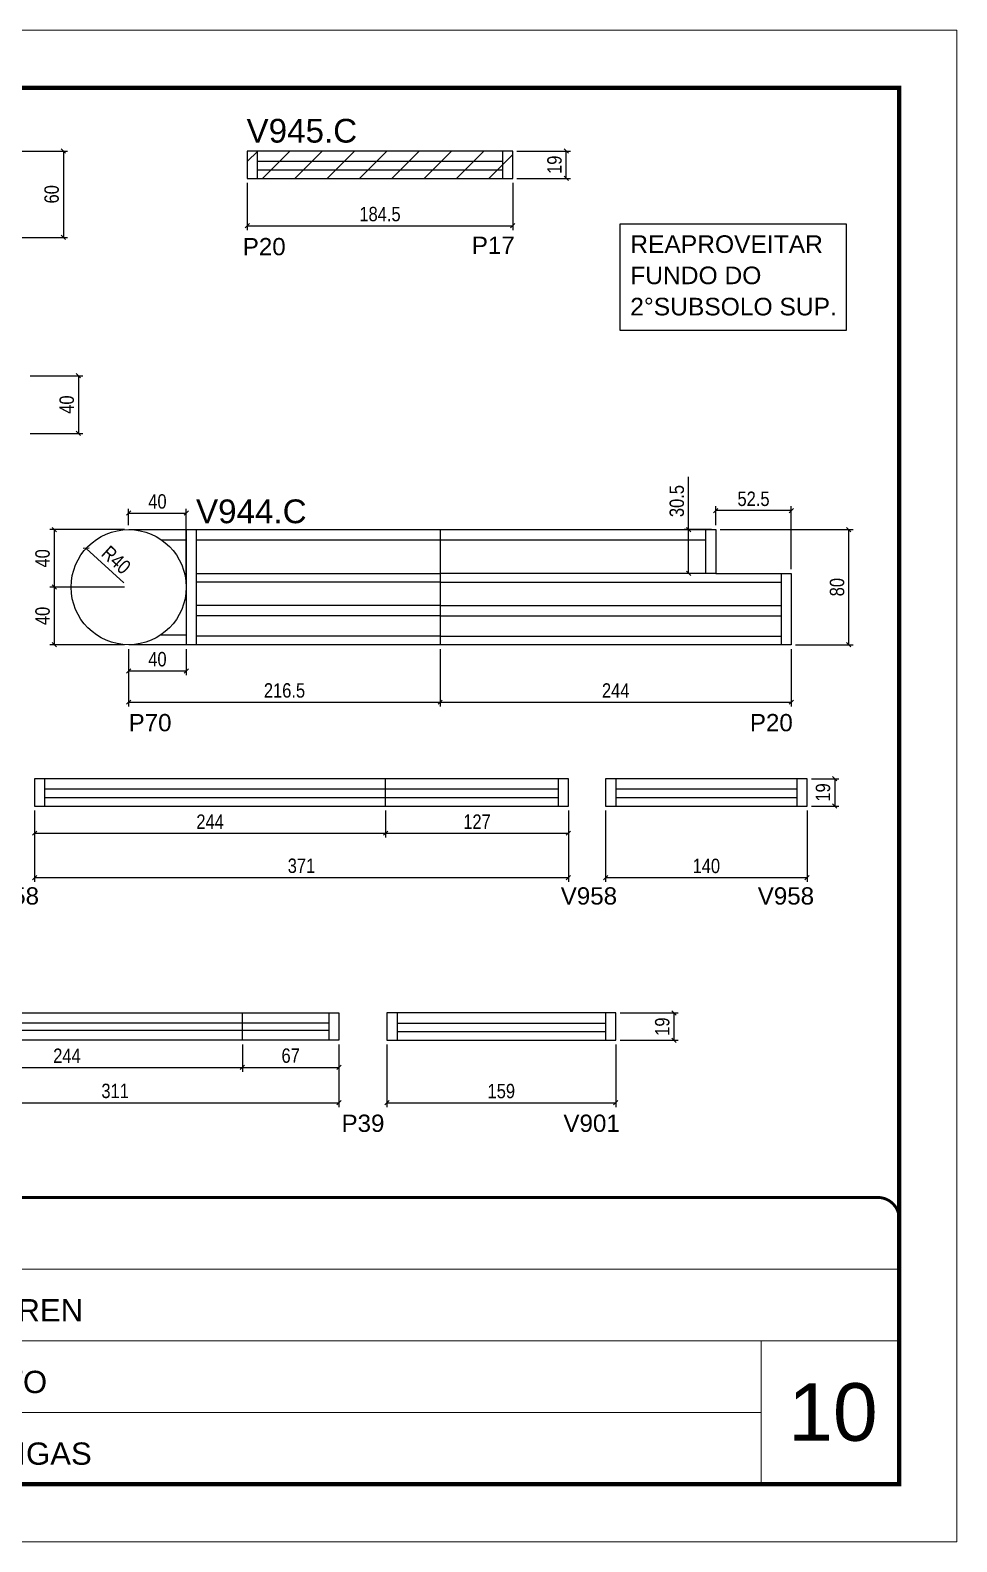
# Model space of a CAD drawing. Extents: x 1959 to 8212, y 239 to 4735.
# Drawn here: x 4398 to 5042, y 1388 to 2438 of the extents above; entities that cross this region are included whole.
import ezdxf

# ---------------------------------------------------------------- set-up
doc = ezdxf.new("R2010")
doc.units = 0
doc.linetypes.add('CONTINUO', pattern=[0])
doc.linetypes.add('DASHED', pattern=[0.75, 0.5, -0.25])
doc.layers.add('00 - FELIPE', color=6, linetype='Continuous', plot=False)
for name, color, linetype in [('5', 5, 'Continuous'), ('COTA', 241, 'Continuous'), ('NOMENCLATURA', 7, 'Continuous'), ('Painéis', 200, 'Continuous'), ('SARR_2.2x7', 40, 'Continuous')]:
    doc.layers.add(name, color=color, linetype=linetype)
for name, color, linetype, lineweight in [('CARIMBO', 255, 'Continuous', 9), ('Folhas', 255, 'Continuous', 9), ('REAPROVEITAMENTO', 251, 'Continuous', 9), ('SARRAFO DE PRESSAO', 251, 'DASHED', 9)]:
    doc.layers.add(name, color=color, linetype=linetype, lineweight=lineweight)
doc.styles.add('ARIAL', font='arial.ttf')
doc.styles.add('COTA TECNICA', font='techl___.ttf', dxfattribs={"height": 10})
doc.styles.add('COTA TECNICA-50', font='techl___.ttf', dxfattribs={"height": 10})
doc.styles.get("Standard").update_dxf_attribs({"font": 'arial.ttf'})
doc.dimstyles.new('COTA PAINEL-50', dxfattribs={"dimtxt": 10, "dimasz": 3, "dimexe": 3, "dimexo": 3, "dimgap": 3, "dimtad": 1, "dimdec": 1, "dimzin": 12, "dimdsep": 46, "dimtxsty": 'COTA TECNICA-50', "dimblk1": 'OBLIQUE', "dimblk2": 'OBLIQUE', "dimsah": 1, "dimcen": 0.9, "dimclrd": 4, "dimclre": 4, "dimclrt": 240, "dimadec": 1, "dimazin": 3, "dimtfac": 1, "dimtdec": 1, "dimtmove": 0, "dimatfit": 3, "dimfxl": 1, "dimtolj": 1, "dimtzin": 12, "dimarcsym": 0})
doc.dimstyles.new('PAINEL', dxfattribs={"dimtxt": 10, "dimasz": 3, "dimexe": 3, "dimexo": 3, "dimgap": 3, "dimtad": 1, "dimdec": 1, "dimzin": 12, "dimdsep": 46, "dimtxsty": 'COTA TECNICA', "dimblk1": 'OBLIQUE', "dimblk2": 'OBLIQUE', "dimsah": 1, "dimcen": 0.9, "dimclrd": 4, "dimclre": 4, "dimclrt": 240, "dimadec": 1, "dimazin": 3, "dimtfac": 1, "dimtdec": 1, "dimtmove": 0, "dimatfit": 3, "dimfxl": 1, "dimtolj": 1, "dimtzin": 12, "dimarcsym": 0})

# ---------------------------------------------------------------- blocks, each defined once
blk = doc.blocks.new('9999999999')
at = {"color": 30, "linetype": 'CONTINUO'}
for p, q in [((98564.6, 34379.6), (99584, 34379.6)), ((98564.6, 34329.8), (99488, 34329.8)), ((99584, 34329.8), (99488, 34329.8)), ((99488, 34329.8), (99488, 34230.2)), ((98564.6, 34280), (99488, 34280))]:
    blk.add_line(p, q, dxfattribs=at)
at = {"color": 30, "linetype": 'CONTINUO', "const_width": 2}
blk.add_lwpolyline([(99584, 34230.2), (99584, 34414.4, 0.414214), (99569, 34429.4), (98229, 34429.4, 0.414214), (98214, 34414.4), (98214, 34245.2, 0.414214), (98229, 34230.2), (99584, 34230.2)], format="xyb", dxfattribs=at)
at = {"layer": 'Folhas'}
blk.add_lwpolyline([(98139, 34190.2), (99624, 34190.2), (99624, 35240.2), (98139, 35240.2)], close=True, dxfattribs=at)
at = {"layer": 'Folhas', "color": 30, "const_width": 3}
blk.add_lwpolyline([(98214, 34230.2), (99584, 34230.2), (99584, 35200.2), (98214, 35200.2)], close=True, dxfattribs=at)
at = {"color": 7, "linetype": 'Continuous', "ltscale": 5, "style": 'ARIAL'}
for s, p in [('LEAF LOEFGREN', (98837.7, 34343.3)), ('1° PAVIMENTO', (98837.7, 34293.5)), ('FUNDO DE VIGAS', (98837.7, 34243.7))]:
    blk.add_text(s, height=15.483, dxfattribs=at).set_placement(p)
blk = doc.blocks.new('_Oblique')
at = {"color": 0, "linetype": 'ByBlock', "lineweight": -2}
blk.add_line((-0.5, -0.5), (0.5, 0.5), dxfattribs=at)
blk = doc.blocks.new('*D522')
at = {"layer": 'COTA', "color": 4, "lineweight": -2, "transparency": 16777216}
for p, q in [((4387.8, 2354.1), (4424.3, 2354.1)), ((4421.3, 2354.1), (4421.3, 2294.1)), ((4387.8, 2294.1), (4424.3, 2294.1))]:
    blk.add_line(p, q, dxfattribs=at)
at = {"layer": 'Defpoints', "color": 0, "transparency": 16777216}
for p in [(4384.8, 2354.1), (4384.8, 2294.1), (4421.3, 2294.1)]:
    blk.add_point(p, dxfattribs=at)
at = {"layer": 'COTA', "color": 4, "lineweight": -2, "transparency": 16777216, "xscale": 3, "yscale": 3, "zscale": 3}
for p, rotation in [((4421.3, 2354.1), 90), ((4421.3, 2294.1), 270)]:
    blk.add_blockref('_Oblique', p, dxfattribs=dict(at, rotation=rotation))
at = {"layer": 'COTA', "color": 240, "transparency": 16777216, "insert": (4413.2, 2324.1), "char_height": 10, "attachment_point": 5, "rotation": 90, "style": 'COTA TECNICA'}
blk.add_mtext('\\A1;60', dxfattribs=at)
blk = doc.blocks.new('*D527')
at = {"layer": 'COTA', "color": 4, "lineweight": -2, "transparency": 16777216}
for p, q in [((4398.3, 2198), (4434.8, 2198)), ((4431.8, 2198), (4431.8, 2158)), ((4398.3, 2158), (4434.8, 2158))]:
    blk.add_line(p, q, dxfattribs=at)
at = {"layer": 'Defpoints', "color": 0, "transparency": 16777216}
for p in [(4395.3, 2198), (4395.3, 2158), (4431.8, 2158)]:
    blk.add_point(p, dxfattribs=at)
at = {"layer": 'COTA', "color": 4, "lineweight": -2, "transparency": 16777216, "xscale": 3, "yscale": 3, "zscale": 3}
for p, rotation in [((4431.8, 2198), 90), ((4431.8, 2158), 270)]:
    blk.add_blockref('_Oblique', p, dxfattribs=dict(at, rotation=rotation))
at = {"layer": 'COTA', "color": 240, "transparency": 16777216, "insert": (4423.7, 2178), "char_height": 10, "attachment_point": 5, "rotation": 90, "style": 'COTA TECNICA'}
blk.add_mtext('\\A1;40', dxfattribs=at)
blk = doc.blocks.new('*D554')
at = {"layer": 'COTA', "color": 4, "linetype": 'ByBlock', "lineweight": -2, "transparency": 16777216}
for p, q in [((4401.3, 1896.1), (4401.3, 1846.4)), ((4772.3, 1896.1), (4772.3, 1846.4)), ((4401.3, 1849.4), (4772.3, 1849.4))]:
    blk.add_line(p, q, dxfattribs=at)
at = {"layer": 'Defpoints', "color": 0, "linetype": 'ByBlock', "transparency": 16777216}
for p in [(4401.3, 1899.1), (4772.3, 1899.1), (4772.3, 1849.4)]:
    blk.add_point(p, dxfattribs=at)
at = {"layer": 'COTA', "color": 4, "linetype": 'ByBlock', "lineweight": -2, "transparency": 16777216, "xscale": 3, "yscale": 3, "zscale": 3, "rotation": 180}
blk.add_blockref('_Oblique', (4401.3, 1849.4), dxfattribs=at)
at = {"layer": 'COTA', "color": 4, "linetype": 'ByBlock', "lineweight": -2, "transparency": 16777216, "xscale": 3, "yscale": 3, "zscale": 3}
blk.add_blockref('_Oblique', (4772.3, 1849.4), dxfattribs=at)
at = {"layer": 'COTA', "color": 240, "linetype": 'ByBlock', "transparency": 16777216, "insert": (4586.8, 1857.6), "char_height": 10, "attachment_point": 5, "style": 'COTA TECNICA-50'}
blk.add_mtext('\\A1;371', dxfattribs=at)
blk = doc.blocks.new('*D555')
at = {"layer": 'COTA', "color": 4, "lineweight": -2, "transparency": 16777216}
for p, q in [((4401.3, 1896.1), (4401.3, 1877.3)), ((4645.3, 1896.1), (4645.3, 1877.3)), ((4401.3, 1880.3), (4645.3, 1880.3))]:
    blk.add_line(p, q, dxfattribs=at)
at = {"layer": 'Defpoints', "color": 0, "transparency": 16777216}
for p in [(4401.3, 1899.1), (4645.3, 1899.1), (4645.3, 1880.3)]:
    blk.add_point(p, dxfattribs=at)
at = {"layer": 'COTA', "color": 4, "lineweight": -2, "transparency": 16777216, "xscale": 3, "yscale": 3, "zscale": 3, "rotation": 180}
blk.add_blockref('_Oblique', (4401.3, 1880.3), dxfattribs=at)
at = {"layer": 'COTA', "color": 4, "lineweight": -2, "transparency": 16777216, "xscale": 3, "yscale": 3, "zscale": 3}
blk.add_blockref('_Oblique', (4645.3, 1880.3), dxfattribs=at)
at = {"layer": 'COTA', "color": 240, "transparency": 16777216, "insert": (4523.3, 1888.3), "char_height": 10, "attachment_point": 5, "style": 'COTA TECNICA'}
blk.add_mtext('\\A1;244', dxfattribs=at)
blk = doc.blocks.new('*D556')
at = {"layer": 'COTA', "color": 4, "lineweight": -2, "transparency": 16777216}
for p, q in [((4645.3, 1896.1), (4645.3, 1877.3)), ((4772.3, 1896.1), (4772.3, 1877.3)), ((4645.3, 1880.3), (4772.3, 1880.3))]:
    blk.add_line(p, q, dxfattribs=at)
at = {"layer": 'Defpoints', "color": 0, "transparency": 16777216}
for p in [(4645.3, 1899.1), (4772.3, 1899.1), (4772.3, 1880.3)]:
    blk.add_point(p, dxfattribs=at)
at = {"layer": 'COTA', "color": 4, "lineweight": -2, "transparency": 16777216, "xscale": 3, "yscale": 3, "zscale": 3, "rotation": 180}
blk.add_blockref('_Oblique', (4645.3, 1880.3), dxfattribs=at)
at = {"layer": 'COTA', "color": 4, "lineweight": -2, "transparency": 16777216, "xscale": 3, "yscale": 3, "zscale": 3}
blk.add_blockref('_Oblique', (4772.3, 1880.3), dxfattribs=at)
at = {"layer": 'COTA', "color": 240, "transparency": 16777216, "insert": (4708.8, 1888.3), "char_height": 10, "attachment_point": 5, "style": 'COTA TECNICA'}
blk.add_mtext('\\A1;127', dxfattribs=at)
blk = doc.blocks.new('*D557')
at = {"layer": 'COTA', "color": 4, "linetype": 'ByBlock', "lineweight": -2, "transparency": 16777216}
for p, q in [((4798.2, 1896.1), (4798.2, 1846.4)), ((4938.2, 1896.1), (4938.2, 1846.4)), ((4798.2, 1849.4), (4938.2, 1849.4))]:
    blk.add_line(p, q, dxfattribs=at)
at = {"layer": 'Defpoints', "color": 0, "linetype": 'ByBlock', "transparency": 16777216}
for p in [(4798.2, 1899.1), (4938.2, 1899.1), (4938.2, 1849.4)]:
    blk.add_point(p, dxfattribs=at)
at = {"layer": 'COTA', "color": 4, "linetype": 'ByBlock', "lineweight": -2, "transparency": 16777216, "xscale": 3, "yscale": 3, "zscale": 3, "rotation": 180}
blk.add_blockref('_Oblique', (4798.2, 1849.4), dxfattribs=at)
at = {"layer": 'COTA', "color": 4, "linetype": 'ByBlock', "lineweight": -2, "transparency": 16777216, "xscale": 3, "yscale": 3, "zscale": 3}
blk.add_blockref('_Oblique', (4938.2, 1849.4), dxfattribs=at)
at = {"layer": 'COTA', "color": 240, "linetype": 'ByBlock', "transparency": 16777216, "insert": (4868.2, 1857.5), "char_height": 10, "attachment_point": 5, "style": 'COTA TECNICA-50'}
blk.add_mtext('\\A1;140', dxfattribs=at)
blk = doc.blocks.new('*D558')
at = {"layer": 'COTA', "color": 4, "lineweight": -2, "transparency": 16777216}
for p, q in [((4941.2, 1918.1), (4960.4, 1918.1)), ((4957.4, 1918.1), (4957.4, 1899.1)), ((4941.2, 1899.1), (4960.4, 1899.1))]:
    blk.add_line(p, q, dxfattribs=at)
at = {"layer": 'Defpoints', "color": 0, "transparency": 16777216}
for p in [(4938.2, 1918.1), (4938.2, 1899.1), (4957.4, 1899.1)]:
    blk.add_point(p, dxfattribs=at)
at = {"layer": 'COTA', "color": 4, "lineweight": -2, "transparency": 16777216, "xscale": 3, "yscale": 3, "zscale": 3}
for p, rotation in [((4957.4, 1918.1), 90), ((4957.4, 1899.1), 270)]:
    blk.add_blockref('_Oblique', p, dxfattribs=dict(at, rotation=rotation))
at = {"layer": 'COTA', "color": 240, "transparency": 16777216, "insert": (4949.3, 1908.6), "char_height": 10, "attachment_point": 5, "rotation": 90, "style": 'COTA TECNICA'}
blk.add_mtext('\\A1;19', dxfattribs=at)
blk = doc.blocks.new('*D562')
at = {"layer": 'COTA', "color": 4, "lineweight": -2, "transparency": 16777216}
for p, q in [((4466.7, 2008.2), (4466.7, 1968.3)), ((4683.2, 2008.2), (4683.2, 1968.3)), ((4466.7, 1971.3), (4683.2, 1971.3))]:
    blk.add_line(p, q, dxfattribs=at)
at = {"layer": 'Defpoints', "color": 0, "transparency": 16777216}
for p in [(4466.7, 2011.2), (4683.2, 2011.2), (4683.2, 1971.3)]:
    blk.add_point(p, dxfattribs=at)
at = {"layer": 'COTA', "color": 4, "lineweight": -2, "transparency": 16777216, "xscale": 3, "yscale": 3, "zscale": 3, "rotation": 180}
blk.add_blockref('_Oblique', (4466.7, 1971.3), dxfattribs=at)
at = {"layer": 'COTA', "color": 4, "lineweight": -2, "transparency": 16777216, "xscale": 3, "yscale": 3, "zscale": 3}
blk.add_blockref('_Oblique', (4683.2, 1971.3), dxfattribs=at)
at = {"layer": 'COTA', "color": 240, "transparency": 16777216, "insert": (4575, 1979.4), "char_height": 10, "attachment_point": 5, "style": 'COTA TECNICA'}
blk.add_mtext('\\A1;216.5', dxfattribs=at)
blk = doc.blocks.new('*D563')
at = {"layer": 'COTA', "color": 4, "lineweight": -2, "transparency": 16777216}
for p, q in [((4683.2, 2008.2), (4683.2, 1968.3)), ((4927.2, 2008.2), (4927.2, 1968.3)), ((4683.2, 1971.3), (4927.2, 1971.3))]:
    blk.add_line(p, q, dxfattribs=at)
at = {"layer": 'Defpoints', "color": 0, "transparency": 16777216}
for p in [(4683.2, 2011.2), (4927.2, 2011.2), (4927.2, 1971.3)]:
    blk.add_point(p, dxfattribs=at)
at = {"layer": 'COTA', "color": 4, "lineweight": -2, "transparency": 16777216, "xscale": 3, "yscale": 3, "zscale": 3, "rotation": 180}
blk.add_blockref('_Oblique', (4683.2, 1971.3), dxfattribs=at)
at = {"layer": 'COTA', "color": 4, "lineweight": -2, "transparency": 16777216, "xscale": 3, "yscale": 3, "zscale": 3}
blk.add_blockref('_Oblique', (4927.2, 1971.3), dxfattribs=at)
at = {"layer": 'COTA', "color": 240, "transparency": 16777216, "insert": (4805.2, 1979.4), "char_height": 10, "attachment_point": 5, "style": 'COTA TECNICA'}
blk.add_mtext('\\A1;244', dxfattribs=at)
blk = doc.blocks.new('*D564')
at = {"layer": 'COTA', "color": 4, "lineweight": -2, "transparency": 16777216}
for p, q in [((4877.7, 2091.2), (4970.2, 2091.2)), ((4967.2, 2011.2), (4967.2, 2091.2)), ((4930.2, 2011.2), (4970.2, 2011.2))]:
    blk.add_line(p, q, dxfattribs=at)
at = {"layer": 'Defpoints', "color": 0, "transparency": 16777216}
for p in [(4874.7, 2091.2), (4967.2, 2091.2), (4927.2, 2011.2)]:
    blk.add_point(p, dxfattribs=at)
at = {"layer": 'COTA', "color": 4, "lineweight": -2, "transparency": 16777216, "xscale": 3, "yscale": 3, "zscale": 3}
for p, rotation in [((4967.2, 2091.2), 90), ((4967.2, 2011.2), 270)]:
    blk.add_blockref('_Oblique', p, dxfattribs=dict(at, rotation=rotation))
at = {"layer": 'COTA', "color": 240, "transparency": 16777216, "insert": (4959.1, 2051.2), "char_height": 10, "attachment_point": 5, "rotation": 90, "style": 'COTA TECNICA'}
blk.add_mtext('\\A1;80', dxfattribs=at)
blk = doc.blocks.new('*D565')
at = {"layer": 'COTA', "color": 4, "lineweight": -2, "transparency": 16777216}
for p, q in [((4874.7, 2094.2), (4874.7, 2107.4)), ((4927.2, 2104.4), (4874.7, 2104.4)), ((4927.2, 2063.7), (4927.2, 2107.4))]:
    blk.add_line(p, q, dxfattribs=at)
at = {"layer": 'Defpoints', "color": 0, "transparency": 16777216}
for p in [(4874.7, 2104.4), (4874.7, 2091.2), (4927.2, 2060.7)]:
    blk.add_point(p, dxfattribs=at)
at = {"layer": 'COTA', "color": 4, "lineweight": -2, "transparency": 16777216, "xscale": 3, "yscale": 3, "zscale": 3, "rotation": 180}
blk.add_blockref('_Oblique', (4874.7, 2104.4), dxfattribs=at)
at = {"layer": 'COTA', "color": 4, "lineweight": -2, "transparency": 16777216, "xscale": 3, "yscale": 3, "zscale": 3}
blk.add_blockref('_Oblique', (4927.2, 2104.4), dxfattribs=at)
at = {"layer": 'COTA', "color": 240, "transparency": 16777216, "insert": (4901, 2112.5), "char_height": 10, "attachment_point": 5, "style": 'COTA TECNICA'}
blk.add_mtext('\\A1;52.5', dxfattribs=at)
blk = doc.blocks.new('*D566')
at = {"layer": 'COTA', "color": 4, "lineweight": -2, "transparency": 16777216}
for p, q in [((4855.9, 2091.2), (4855.9, 2127.8)), ((4871.7, 2091.2), (4852.9, 2091.2)), ((4855.9, 2060.7), (4855.9, 2091.2)), ((4864.7, 2060.7), (4852.9, 2060.7))]:
    blk.add_line(p, q, dxfattribs=at)
at = {"layer": 'Defpoints', "color": 0, "transparency": 16777216}
for p in [(4855.9, 2091.2), (4874.7, 2091.2), (4867.7, 2060.7)]:
    blk.add_point(p, dxfattribs=at)
at = {"layer": 'COTA', "color": 4, "lineweight": -2, "transparency": 16777216, "xscale": 3, "yscale": 3, "zscale": 3}
for p, rotation in [((4855.9, 2091.2), 90), ((4855.9, 2060.7), 270)]:
    blk.add_blockref('_Oblique', p, dxfattribs=dict(at, rotation=rotation))
at = {"layer": 'COTA', "color": 240, "transparency": 16777216, "insert": (4847.7, 2111), "char_height": 10, "attachment_point": 5, "rotation": 90, "style": 'COTA TECNICA'}
blk.add_mtext('\\A1;30.5', dxfattribs=at)
blk = doc.blocks.new('*D567')
at = {"layer": 'COTA', "color": 4, "lineweight": -2, "transparency": 16777216}
for p, q in [((4463.7, 2091.2), (4412, 2091.2)), ((4415, 2091.2), (4415, 2051.2)), ((4463.7, 2051.2), (4412, 2051.2))]:
    blk.add_line(p, q, dxfattribs=at)
at = {"layer": 'Defpoints', "color": 0, "transparency": 16777216}
for p in [(4466.7, 2091.2), (4415, 2051.2), (4466.7, 2051.2)]:
    blk.add_point(p, dxfattribs=at)
at = {"layer": 'COTA', "color": 4, "lineweight": -2, "transparency": 16777216, "xscale": 3, "yscale": 3, "zscale": 3}
for p, rotation in [((4415, 2091.2), 90), ((4415, 2051.2), 270)]:
    blk.add_blockref('_Oblique', p, dxfattribs=dict(at, rotation=rotation))
at = {"layer": 'COTA', "color": 240, "transparency": 16777216, "insert": (4406.9, 2071.2), "char_height": 10, "attachment_point": 5, "rotation": 90, "style": 'COTA TECNICA'}
blk.add_mtext('\\A1;40', dxfattribs=at)
blk = doc.blocks.new('*D568')
at = {"layer": 'COTA', "color": 4, "lineweight": -2, "transparency": 16777216}
for p, q in [((4463.7, 2051.2), (4412, 2051.2)), ((4415, 2051.2), (4415, 2011.2)), ((4463.7, 2011.2), (4412, 2011.2))]:
    blk.add_line(p, q, dxfattribs=at)
at = {"layer": 'Defpoints', "color": 0, "transparency": 16777216}
for p in [(4466.7, 2051.2), (4415, 2011.2), (4466.7, 2011.2)]:
    blk.add_point(p, dxfattribs=at)
at = {"layer": 'COTA', "color": 4, "lineweight": -2, "transparency": 16777216, "xscale": 3, "yscale": 3, "zscale": 3}
for p, rotation in [((4415, 2051.2), 90), ((4415, 2011.2), 270)]:
    blk.add_blockref('_Oblique', p, dxfattribs=dict(at, rotation=rotation))
at = {"layer": 'COTA', "color": 240, "transparency": 16777216, "insert": (4406.9, 2031.2), "char_height": 10, "attachment_point": 5, "rotation": 90, "style": 'COTA TECNICA'}
blk.add_mtext('\\A1;40', dxfattribs=at)
blk = doc.blocks.new('*D569')
at = {"layer": 'COTA', "color": 4, "lineweight": -2, "transparency": 16777216}
for p, q in [((4466.7, 2094.2), (4466.7, 2105.6)), ((4466.7, 2102.6), (4506.7, 2102.6)), ((4506.7, 2054.2), (4506.7, 2105.6))]:
    blk.add_line(p, q, dxfattribs=at)
at = {"layer": 'Defpoints', "color": 0, "transparency": 16777216}
for p in [(4506.7, 2102.6), (4466.7, 2091.2), (4506.7, 2051.2)]:
    blk.add_point(p, dxfattribs=at)
at = {"layer": 'COTA', "color": 4, "lineweight": -2, "transparency": 16777216, "xscale": 3, "yscale": 3, "zscale": 3, "rotation": 180}
blk.add_blockref('_Oblique', (4466.7, 2102.6), dxfattribs=at)
at = {"layer": 'COTA', "color": 4, "lineweight": -2, "transparency": 16777216, "xscale": 3, "yscale": 3, "zscale": 3}
blk.add_blockref('_Oblique', (4506.7, 2102.6), dxfattribs=at)
at = {"layer": 'COTA', "color": 240, "transparency": 16777216, "insert": (4486.7, 2110.7), "char_height": 10, "attachment_point": 5, "style": 'COTA TECNICA'}
blk.add_mtext('\\A1;40', dxfattribs=at)
blk = doc.blocks.new('*D570')
at = {"layer": 'COTA', "color": 4, "lineweight": -2, "transparency": 16777216}
blk.add_line((4463.4, 2054.2), (4437.2, 2078.1), dxfattribs=at)
at = {"layer": 'Defpoints', "color": 0, "transparency": 16777216}
for p in [(4437.2, 2078.1), (4466.7, 2051.2)]:
    blk.add_point(p, dxfattribs=at)
at = {"layer": 'COTA', "color": 4, "lineweight": -2, "transparency": 16777216, "xscale": 3, "yscale": 3, "zscale": 3, "rotation": 137.6183472697939}
blk.add_blockref('_Oblique', (4437.2, 2078.1), dxfattribs=at)
at = {"layer": 'COTA', "color": 240, "transparency": 16777216, "insert": (4458, 2070.1), "char_height": 10, "attachment_point": 5, "rotation": 317.6183, "style": 'COTA TECNICA'}
blk.add_mtext('\\A1;R40', dxfattribs=at)
blk = doc.blocks.new('*D571')
at = {"layer": 'COTA', "color": 4, "lineweight": -2, "transparency": 16777216}
for p, q in [((4466.7, 2008.2), (4466.7, 1990)), ((4506.7, 2008.2), (4506.7, 1990)), ((4466.7, 1993), (4506.7, 1993))]:
    blk.add_line(p, q, dxfattribs=at)
at = {"layer": 'Defpoints', "color": 0, "transparency": 16777216}
for p in [(4466.7, 2011.2), (4506.7, 2011.2), (4506.7, 1993)]:
    blk.add_point(p, dxfattribs=at)
at = {"layer": 'COTA', "color": 4, "lineweight": -2, "transparency": 16777216, "xscale": 3, "yscale": 3, "zscale": 3, "rotation": 180}
blk.add_blockref('_Oblique', (4466.7, 1993), dxfattribs=at)
at = {"layer": 'COTA', "color": 4, "lineweight": -2, "transparency": 16777216, "xscale": 3, "yscale": 3, "zscale": 3}
blk.add_blockref('_Oblique', (4506.7, 1993), dxfattribs=at)
at = {"layer": 'COTA', "color": 240, "transparency": 16777216, "insert": (4486.7, 2001.1), "char_height": 10, "attachment_point": 5, "style": 'COTA TECNICA'}
blk.add_mtext('\\A1;40', dxfattribs=at)
blk = doc.blocks.new('*D572')
at = {"layer": 'COTA', "color": 4, "lineweight": -2, "transparency": 16777216}
for p, q in [((4736.6, 2354.1), (4773.8, 2354.1)), ((4770.8, 2335.1), (4770.8, 2354.1)), ((4736.6, 2335.1), (4773.8, 2335.1))]:
    blk.add_line(p, q, dxfattribs=at)
at = {"layer": 'Defpoints', "color": 0, "transparency": 16777216}
for p in [(4733.6, 2354.1), (4770.8, 2354.1), (4733.6, 2335.1)]:
    blk.add_point(p, dxfattribs=at)
at = {"layer": 'COTA', "color": 4, "lineweight": -2, "transparency": 16777216, "xscale": 3, "yscale": 3, "zscale": 3}
for p, rotation in [((4770.8, 2354.1), 90), ((4770.8, 2335.1), 270)]:
    blk.add_blockref('_Oblique', p, dxfattribs=dict(at, rotation=rotation))
at = {"layer": 'COTA', "color": 240, "transparency": 16777216, "insert": (4762.7, 2344.6), "char_height": 10, "attachment_point": 5, "rotation": 90, "style": 'COTA TECNICA'}
blk.add_mtext('\\A1;19', dxfattribs=at)
blk = doc.blocks.new('*D573')
at = {"layer": 'COTA', "color": 4, "linetype": 'ByBlock', "lineweight": -2, "transparency": 16777216}
for p, q in [((4549.1, 2332.1), (4549.1, 2299.2)), ((4733.6, 2332.1), (4733.6, 2299.2)), ((4549.1, 2302.2), (4733.6, 2302.2))]:
    blk.add_line(p, q, dxfattribs=at)
at = {"layer": 'Defpoints', "color": 0, "linetype": 'ByBlock', "transparency": 16777216}
for p in [(4549.1, 2335.1), (4733.6, 2335.1), (4733.6, 2302.2)]:
    blk.add_point(p, dxfattribs=at)
at = {"layer": 'COTA', "color": 4, "linetype": 'ByBlock', "lineweight": -2, "transparency": 16777216, "xscale": 3, "yscale": 3, "zscale": 3, "rotation": 180}
blk.add_blockref('_Oblique', (4549.1, 2302.2), dxfattribs=at)
at = {"layer": 'COTA', "color": 4, "linetype": 'ByBlock', "lineweight": -2, "transparency": 16777216, "xscale": 3, "yscale": 3, "zscale": 3}
blk.add_blockref('_Oblique', (4733.6, 2302.2), dxfattribs=at)
at = {"layer": 'COTA', "color": 240, "linetype": 'ByBlock', "transparency": 16777216, "insert": (4641.4, 2310.3), "char_height": 10, "attachment_point": 5, "style": 'COTA TECNICA-50'}
blk.add_mtext('\\A1;184.5', dxfattribs=at)
blk = doc.blocks.new('*D586')
at = {"layer": 'COTA', "color": 4, "lineweight": -2, "transparency": 16777216}
for p, q in [((4301.8, 1733.4), (4301.8, 1690)), ((4612.8, 1733.4), (4612.8, 1690)), ((4301.8, 1693), (4612.8, 1693))]:
    blk.add_line(p, q, dxfattribs=at)
at = {"layer": 'Defpoints', "color": 0, "transparency": 16777216}
for p in [(4301.8, 1736.4), (4612.8, 1736.4), (4612.8, 1693)]:
    blk.add_point(p, dxfattribs=at)
at = {"layer": 'COTA', "color": 4, "lineweight": -2, "transparency": 16777216, "xscale": 3, "yscale": 3, "zscale": 3, "rotation": 180}
blk.add_blockref('_Oblique', (4301.8, 1693), dxfattribs=at)
at = {"layer": 'COTA', "color": 4, "lineweight": -2, "transparency": 16777216, "xscale": 3, "yscale": 3, "zscale": 3}
blk.add_blockref('_Oblique', (4612.8, 1693), dxfattribs=at)
at = {"layer": 'COTA', "color": 240, "transparency": 16777216, "insert": (4457.3, 1701.2), "char_height": 10, "attachment_point": 5, "style": 'COTA TECNICA'}
blk.add_mtext('\\A1;311', dxfattribs=at)
blk = doc.blocks.new('*D589')
at = {"layer": 'COTA', "color": 4, "lineweight": -2, "transparency": 16777216}
for p, q in [((4301.8, 1733.4), (4301.8, 1714.6)), ((4545.8, 1733.4), (4545.8, 1714.6)), ((4301.8, 1717.6), (4545.8, 1717.6))]:
    blk.add_line(p, q, dxfattribs=at)
at = {"layer": 'Defpoints', "color": 0, "transparency": 16777216}
for p in [(4301.8, 1736.4), (4545.8, 1736.4), (4545.8, 1717.6)]:
    blk.add_point(p, dxfattribs=at)
at = {"layer": 'COTA', "color": 4, "lineweight": -2, "transparency": 16777216, "xscale": 3, "yscale": 3, "zscale": 3, "rotation": 180}
blk.add_blockref('_Oblique', (4301.8, 1717.6), dxfattribs=at)
at = {"layer": 'COTA', "color": 4, "lineweight": -2, "transparency": 16777216, "xscale": 3, "yscale": 3, "zscale": 3}
blk.add_blockref('_Oblique', (4545.8, 1717.6), dxfattribs=at)
at = {"layer": 'COTA', "color": 240, "transparency": 16777216, "insert": (4423.8, 1725.7), "char_height": 10, "attachment_point": 5, "style": 'COTA TECNICA'}
blk.add_mtext('\\A1;244', dxfattribs=at)
blk = doc.blocks.new('*D590')
at = {"layer": 'COTA', "color": 4, "lineweight": -2, "transparency": 16777216}
for p, q in [((4545.8, 1733.4), (4545.8, 1714.6)), ((4612.8, 1733.4), (4612.8, 1714.6)), ((4545.8, 1717.6), (4612.8, 1717.6))]:
    blk.add_line(p, q, dxfattribs=at)
at = {"layer": 'Defpoints', "color": 0, "transparency": 16777216}
for p in [(4545.8, 1736.4), (4612.8, 1736.4), (4612.8, 1717.6)]:
    blk.add_point(p, dxfattribs=at)
at = {"layer": 'COTA', "color": 4, "lineweight": -2, "transparency": 16777216, "xscale": 3, "yscale": 3, "zscale": 3, "rotation": 180}
blk.add_blockref('_Oblique', (4545.8, 1717.6), dxfattribs=at)
at = {"layer": 'COTA', "color": 4, "lineweight": -2, "transparency": 16777216, "xscale": 3, "yscale": 3, "zscale": 3}
blk.add_blockref('_Oblique', (4612.8, 1717.6), dxfattribs=at)
at = {"layer": 'COTA', "color": 240, "transparency": 16777216, "insert": (4579.3, 1725.7), "char_height": 10, "attachment_point": 5, "style": 'COTA TECNICA'}
blk.add_mtext('\\A1;67', dxfattribs=at)
blk = doc.blocks.new('*D587')
at = {"layer": 'COTA', "color": 4, "linetype": 'ByBlock', "lineweight": -2, "transparency": 16777216}
for p, q in [((4646.2, 1733.4), (4646.2, 1690)), ((4805.2, 1733.4), (4805.2, 1690)), ((4646.2, 1693), (4805.2, 1693))]:
    blk.add_line(p, q, dxfattribs=at)
at = {"layer": 'Defpoints', "color": 0, "linetype": 'ByBlock', "transparency": 16777216}
for p in [(4646.2, 1736.4), (4805.2, 1736.4), (4805.2, 1693)]:
    blk.add_point(p, dxfattribs=at)
at = {"layer": 'COTA', "color": 4, "linetype": 'ByBlock', "lineweight": -2, "transparency": 16777216, "xscale": 3, "yscale": 3, "zscale": 3, "rotation": 180}
blk.add_blockref('_Oblique', (4646.2, 1693), dxfattribs=at)
at = {"layer": 'COTA', "color": 4, "linetype": 'ByBlock', "lineweight": -2, "transparency": 16777216, "xscale": 3, "yscale": 3, "zscale": 3}
blk.add_blockref('_Oblique', (4805.2, 1693), dxfattribs=at)
at = {"layer": 'COTA', "color": 240, "linetype": 'ByBlock', "transparency": 16777216, "insert": (4725.7, 1701.1), "char_height": 10, "attachment_point": 5, "style": 'COTA TECNICA-50'}
blk.add_mtext('\\A1;159', dxfattribs=at)
blk = doc.blocks.new('*D588')
at = {"layer": 'COTA', "color": 4, "lineweight": -2, "transparency": 16777216}
for p, q in [((4808.2, 1755.4), (4848.7, 1755.4)), ((4845.7, 1755.4), (4845.7, 1736.4)), ((4808.2, 1736.4), (4848.7, 1736.4))]:
    blk.add_line(p, q, dxfattribs=at)
at = {"layer": 'Defpoints', "color": 0, "transparency": 16777216}
for p in [(4805.2, 1755.4), (4805.2, 1736.4), (4845.7, 1736.4)]:
    blk.add_point(p, dxfattribs=at)
at = {"layer": 'COTA', "color": 4, "lineweight": -2, "transparency": 16777216, "xscale": 3, "yscale": 3, "zscale": 3}
for p, rotation in [((4845.7, 1755.4), 90), ((4845.7, 1736.4), 270)]:
    blk.add_blockref('_Oblique', p, dxfattribs=dict(at, rotation=rotation))
at = {"layer": 'COTA', "color": 240, "transparency": 16777216, "insert": (4837.6, 1745.9), "char_height": 10, "attachment_point": 5, "rotation": 90, "style": 'COTA TECNICA'}
blk.add_mtext('\\A1;19', dxfattribs=at)

msp = doc.modelspace()

# ---------------------------------------------------------------- hatches: boundary and pattern name
at = {"layer": 'REAPROVEITAMENTO'}
h = msp.add_hatch(dxfattribs=at)
h.set_pattern_fill('ANSI31', color=256, scale=5, style=0)
h.set_pattern_definition([(45, (1686.217, 494.246), (-11.22532, 11.22532), [])])
h.paths.add_polyline_path([(4549.1, 2354.13), (4549.1, 2335.13), (4733.6, 2335.13), (4733.6, 2354.13)])

# ---------------------------------------------------------------- linework, layer by layer
at = {"layer": '00 - FELIPE'}
for p, q in [((4466.71, 2091.17), (4874.71, 2091.17)), ((4683.21, 2091.17), (4683.21, 2011.17)), ((4874.71, 2091.17), (4874.71, 2060.67)), ((4874.71, 2060.67), (4927.21, 2060.67)), ((4927.21, 2060.67), (4927.21, 2011.17)), ((4927.21, 2011.17), (4466.71, 2011.17))]:
    msp.add_line(p, q, dxfattribs=at)
at = {"layer": 'COTA'}
for p, q in [((4506.71, 2091.17), (4506.71, 2011.17)), ((4513.71, 2060.67), (4683.21, 2060.67)), ((4874.71, 2060.67), (4683.21, 2060.67))]:
    msp.add_line(p, q, dxfattribs=at)
msp.add_lwpolyline([(4808.33, 2303.68), (4965.28, 2303.68), (4965.28, 2229.43), (4808.33, 2229.43)], close=True, dxfattribs=at)
at = {"layer": 'Painéis'}
for p, q in [((4645.29, 1899.11), (4645.29, 1918.11)), ((4301.84, 1755.43), (4612.84, 1755.43)), ((4545.84, 1736.43), (4545.84, 1755.43)), ((4612.84, 1755.43), (4612.84, 1736.43)), ((4612.84, 1736.43), (4301.84, 1736.43))]:
    msp.add_line(p, q, dxfattribs=at)
at = {"layer": 'Painéis', "linetype": 'ByBlock'}
for points in [[(4549.1, 2354.13), (4549.1, 2335.13), (4733.6, 2335.13), (4733.6, 2354.13)], [(4401.29, 1918.11), (4401.29, 1899.11), (4772.29, 1899.11), (4772.29, 1918.11)], [(4798.19, 1918.11), (4798.19, 1899.11), (4938.19, 1899.11), (4938.19, 1918.11)], [(4646.21, 1755.43), (4646.21, 1736.43), (4805.21, 1736.43), (4805.21, 1755.43)]]:
    msp.add_lwpolyline(points, close=True, dxfattribs=at)
at = {"layer": 'Painéis', "linetype": 'Continuous'}
msp.add_circle((4466.71, 2051.17), 40, dxfattribs=at)
at = {"layer": 'SARR_2.2x7', "linetype": 'Continuous'}
for p, q in [((4556.1, 2354.13), (4556.1, 2335.13)), ((4726.6, 2354.13), (4726.6, 2335.13)), ((4556.1, 2347.13), (4726.6, 2347.13)), ((4556.1, 2341.13), (4726.6, 2341.13)), ((4513.71, 2091.17), (4513.71, 2011.17)), ((4867.71, 2091.17), (4867.71, 2060.67)), ((4489.32, 2084.17), (4506.71, 2084.17)), ((4513.71, 2084.17), (4683.21, 2084.17)), ((4683.21, 2084.17), (4867.71, 2084.17)), ((4920.21, 2060.67), (4920.21, 2011.17)), ((4683.21, 2054.67), (4513.71, 2054.67)), ((4683.21, 2054.67), (4920.21, 2054.67)), ((4683.21, 2038.35), (4513.71, 2038.35)), ((4683.21, 2038.35), (4920.21, 2038.35)), ((4683.21, 2031.35), (4513.71, 2031.35)), ((4683.21, 2031.35), (4920.21, 2031.35)), ((4489.32, 2018.17), (4506.71, 2018.17)), ((4683.21, 2017.17), (4513.71, 2017.17)), ((4683.21, 2017.17), (4920.21, 2017.17)), ((4408.29, 1918.11), (4408.29, 1899.11)), ((4408.29, 1911.11), (4645.29, 1911.11)), ((4645.29, 1911.11), (4765.29, 1911.11)), ((4765.29, 1918.11), (4765.29, 1899.11)), ((4805.19, 1918.11), (4805.19, 1899.11)), ((4805.19, 1911.11), (4931.19, 1911.11)), ((4931.19, 1918.11), (4931.19, 1899.11)), ((4408.29, 1905.11), (4645.29, 1905.11)), ((4645.29, 1905.11), (4765.29, 1905.11)), ((4805.19, 1905.11), (4931.19, 1905.11)), ((4605.84, 1755.43), (4605.84, 1736.43)), ((4653.21, 1755.43), (4653.21, 1736.43)), ((4798.21, 1755.43), (4798.21, 1736.43)), ((4605.84, 1748.43), (4308.84, 1748.43)), ((4308.84, 1743.43), (4605.84, 1743.43)), ((4653.21, 1748.43), (4798.21, 1748.43)), ((4653.21, 1742.43), (4798.21, 1742.43))]:
    msp.add_line(p, q, dxfattribs=at)

# ---------------------------------------------------------------- block references
at = {"layer": 'SARRAFO DE PRESSAO', "color": 6, "linetype": 'ByBlock'}
msp.add_blockref('9999999999', (-94581.71, -32802.14), dxfattribs=at)

# ---------------------------------------------------------------- texts
at = {"color": 0, "linetype": 'Continuous', "ltscale": 5, "style": 'ARIAL'}
for s, height, p in [('REAPROVEITAR ', 12.2353, (4815.31, 2283.37)), ('FUNDO DO', 12.235, (4815.31, 2261.66)), ('2°SUBSOLO SUP.', 12.2353, (4815.31, 2239.96))]:
    msp.add_text(s, height=height, dxfattribs=at).set_placement(p)
at = {"layer": '5', "linetype": 'Continuous'}
for s, p in [('P20', (4546.01, 2281.75)), ('P17', (4705.21, 2282.7)), ('P70', (4466.67, 1951.09)), ('P20', (4898.46, 1951.09)), ('V958', (4365.26, 1830.71)), ('V958', (4767, 1830.71)), ('V958', (4903.94, 1830.71)), ('P39', (4614.65, 1672.8)), ('V901', (4768.88, 1672.8))]:
    msp.add_text(s, height=12, rotation=359.99996, dxfattribs=at).set_placement(p)
at = {"layer": 'CARIMBO', "style": 'ARIAL'}
msp.add_text('10', height=40, dxfattribs=at).set_placement((4925.13, 1458.21))
at = {"layer": 'NOMENCLATURA', "linetype": 'Continuous'}
for s, p in [('V945.C', (4548.63, 2360)), ('V944.C', (4513.51, 2095.61))]:
    msp.add_text(s, height=16.5, dxfattribs=at).set_placement(p)

# ---------------------------------------------------------------- dimensions: what is measured, and where the dimension line sits
at = {"layer": 'COTA'}
for base, p1, p2, picture, middle in [((4421.29, 2294.13), (4384.77, 2354.13), (4384.77, 2294.13), '*D522', (4413.19, 2324.13)), ((4770.75, 2354.13), (4733.6, 2335.13), (4733.6, 2354.13), '*D572', (4762.66, 2344.63)), ((4431.79, 2158.03), (4395.27, 2198.03), (4395.27, 2158.03), '*D527', (4423.69, 2178.03)), ((4855.88, 2091.17), (4867.71, 2060.67), (4874.71, 2091.17), '*D566', (4847.66, 2110.97)), ((4415.03, 2051.17), (4466.71, 2091.17), (4466.71, 2051.17), '*D567', (4406.92, 2071.17)), ((4967.18, 2091.17), (4927.21, 2011.17), (4874.71, 2091.17), '*D564', (4959.05, 2051.17)), ((4415.03, 2011.17), (4466.71, 2051.17), (4466.71, 2011.17), '*D568', (4406.92, 2031.17)), ((4957.41, 1899.11), (4938.19, 1918.11), (4938.19, 1899.11), '*D558', (4949.33, 1908.61)), ((4845.72, 1736.43), (4805.21, 1755.43), (4805.21, 1736.43), '*D588', (4837.64, 1745.93))]:
    dim = msp.add_linear_dim(base=base, p1=p1, p2=p2, angle=90, dimstyle='PAINEL', dxfattribs=at)
    dim.commit()
    dim.dimension.update_dxf_attribs({"geometry": picture, "text_midpoint": middle})
at = {"layer": 'COTA', "color": 1, "linetype": 'ByBlock'}
for base, p1, p2, picture, middle in [((4733.6, 2302.17), (4549.1, 2335.13), (4733.6, 2335.13), '*D573', (4641.35, 2310.3)), ((4772.29, 1849.41), (4401.29, 1899.11), (4772.29, 1899.11), '*D554', (4586.79, 1857.63)), ((4938.19, 1849.41), (4798.19, 1899.11), (4938.19, 1899.11), '*D557', (4868.19, 1857.52)), ((4805.21, 1693), (4646.21, 1736.43), (4805.21, 1736.43), '*D587', (4725.71, 1701.14))]:
    dim = msp.add_linear_dim(base=base, p1=p1, p2=p2, dimstyle='COTA PAINEL-50', override={"dimarcsym": 1}, dxfattribs=at)
    dim.commit()
    dim.dimension.update_dxf_attribs({"geometry": picture, "text_midpoint": middle})
at = {"layer": 'COTA'}
for base, p1, p2, picture, middle in [((4506.71, 2102.61), (4466.71, 2091.17), (4506.71, 2051.17), '*D569', (4486.71, 2110.71)), ((4874.71, 2104.43), (4927.21, 2060.67), (4874.71, 2091.17), '*D565', (4900.96, 2112.54)), ((4683.21, 1971.3), (4466.71, 2011.17), (4683.21, 2011.17), '*D562', (4574.96, 1979.41)), ((4506.71, 1992.98), (4466.71, 2011.17), (4506.71, 2011.17), '*D571', (4486.71, 2001.08)), ((4645.29, 1880.26), (4401.29, 1899.11), (4645.29, 1899.11), '*D555', (4523.29, 1888.33)), ((4772.29, 1880.26), (4645.29, 1899.11), (4772.29, 1899.11), '*D556', (4708.79, 1888.33)), ((4612.84, 1693), (4301.84, 1736.43), (4612.84, 1736.43), '*D586', (4457.34, 1701.22)), ((4545.84, 1717.58), (4301.84, 1736.43), (4545.84, 1736.43), '*D589', (4423.84, 1725.65))]:
    dim = msp.add_linear_dim(base=base, p1=p1, p2=p2, dimstyle='PAINEL', dxfattribs=at)
    dim.commit()
    dim.dimension.update_dxf_attribs({"geometry": picture, "text_midpoint": middle})
dim = msp.add_radius_dim(center=(4466.71, 2051.17), mpoint=(4437.16, 2078.13), dimstyle='PAINEL', dxfattribs=at)
dim.commit()
dim.dimension.update_dxf_attribs({"geometry": '*D570', "text_midpoint": (4452.51, 2064.13), "dimtype": 164})
for base, p1, p2, picture, middle in [((4927.21, 1971.3), (4683.21, 2011.17), (4927.21, 2011.17), '*D563', (4805.21, 1979.37)), ((4612.84, 1717.58), (4545.84, 1736.43), (4612.84, 1736.43), '*D590', (4579.34, 1725.68))]:
    dim = msp.add_linear_dim(base=base, p1=p1, p2=p2, dimstyle='PAINEL', override={"dimtmove": 1}, dxfattribs=at)
    dim.commit()
    dim.dimension.update_dxf_attribs({"geometry": picture, "text_midpoint": middle})

doc.saveas('drawing.dxf')
